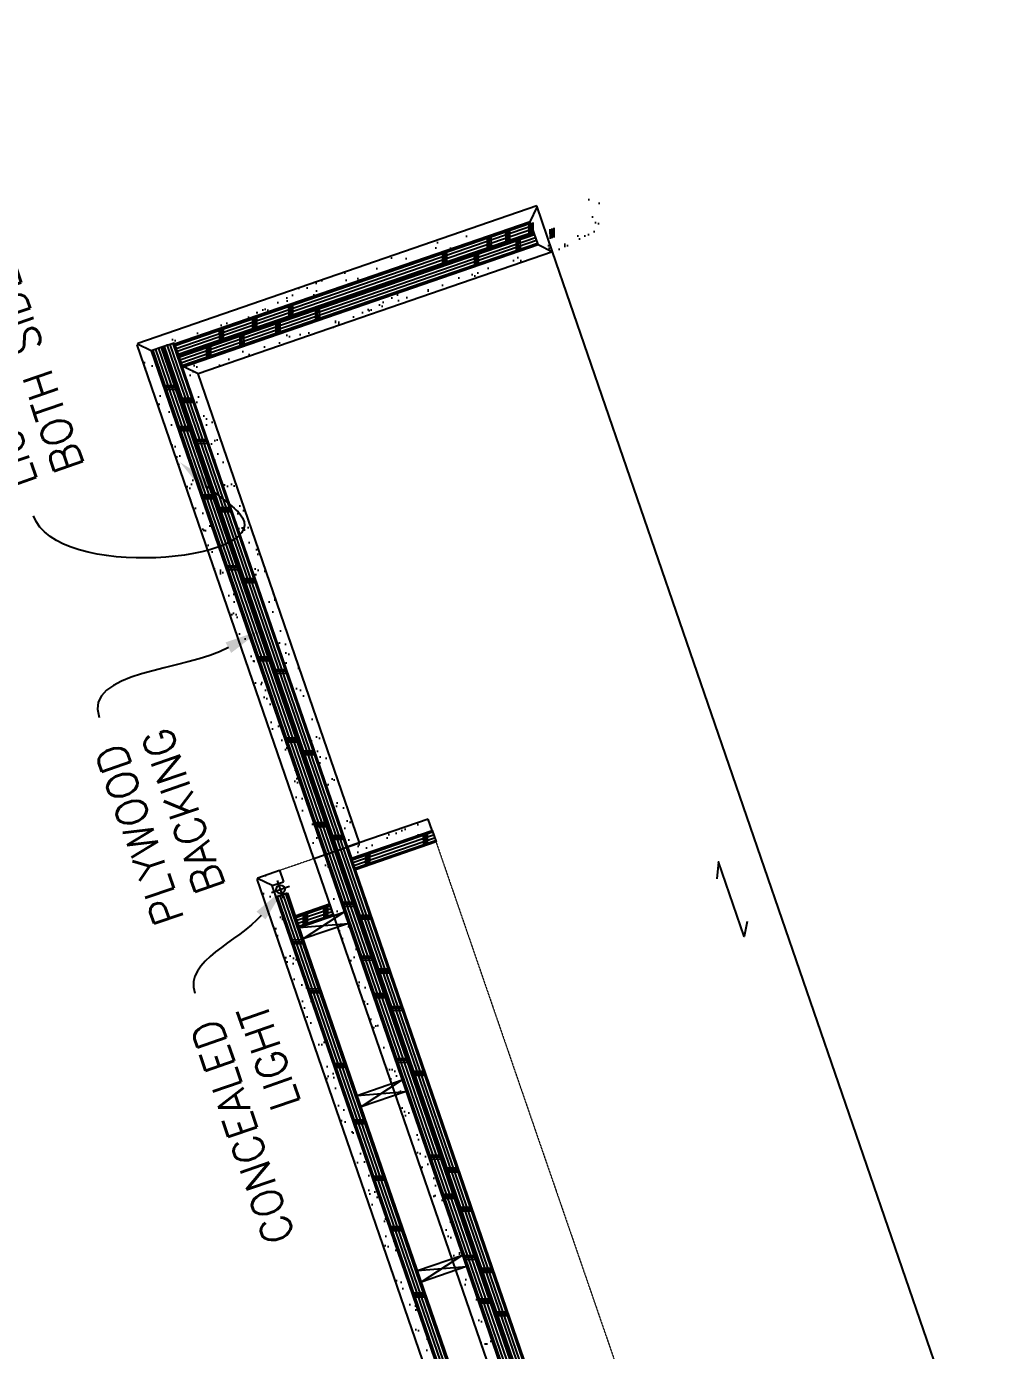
# Model space of a CAD drawing. Extents: x 760773 to 1075934, y 719259 to 1013331.
# Drawn here: x 821862 to 823461, y 823238 to 825428 of the extents above; entities that cross this region are included whole.
import ezdxf
from ezdxf import colors
from ezdxf.entities.mleader import LeaderData, LeaderLine
from ezdxf.math import Vec2, Vec3

# ---------------------------------------------------------------- set-up
doc = ezdxf.new("R2010")
doc.units = 0
doc.header["$MEASUREMENT"] = 0
doc.linetypes.add('DASHED', pattern=[0.75, 0.5, -0.25])
doc.layers.add('72471 FF-FUR', color=9, linetype='Continuous', lineweight=30)
for name, color, linetype in [('A-TEXT', 7, 'Continuous'), ('EXIST2', 11, 'Continuous'), ('MED', 7, 'Continuous'), ('THICK', 1, 'Continuous'), ('THIN', 2, 'Continuous')]:
    doc.layers.add(name, color=color, linetype=linetype)
doc.styles.add('STANDARD1', font='romans')
pattern_1 = [(236.5, (814360.593, 818213.2), (13.73748, -36.02678), [0, -30.4, 0, -34, 0, -32.5]), (206.5, (814360.593, 818213.2), (-15.09112, -64.8915), [0, -16.4, 0, -27.4, 0, -10.5]), (166.5, (814383.853, 818221.208), (-58.85273, -20.38432), [0, -10, 0, -36, 0, -47]), (156.5, (814383.853, 818221.21), (-51.1321, -36.17115), [0, -5, 0, -23.6, 0, -27])]

msp = doc.modelspace()

# ---------------------------------------------------------------- hatches: boundary and pattern name
at = {"layer": 'EXIST2'}
h = msp.add_hatch(dxfattribs=at)
h.set_pattern_fill('AR-SAND', color=256, scale=20)
h.set_pattern_definition(pattern_1)
h.paths.add_polyline_path([(822799.37662, 822709.30777), (822817.34147, 822715.49356), (822355.0347, 824058.12994), (822337.06984, 824051.94415)])
at = {"layer": 'THIN'}
h = msp.add_hatch(dxfattribs=at)
h.set_pattern_fill('AR-SAND', color=256, scale=20)
h.set_pattern_definition([(236.5, (814549.697, 818278.313), (13.73748, -36.02678), [0, -30.4, 0, -34, 0, -32.5]), (206.5, (814549.697, 818278.313), (-15.09112, -64.8915), [0, -16.4, 0, -27.4, 0, -10.5]), (166.5, (814572.957, 818286.322), (-58.85273, -20.38432), [0, -10, 0, -36, 0, -47]), (156.5, (814572.957, 818286.32), (-51.1321, -36.17115), [0, -5, 0, -23.6, 0, -27])])
h.paths.add_polyline_path([(822392.85544, 824071.15267), (822412.71133, 824077.9896), (822145.74544, 824853.31483), (822826.51882, 825087.7239), (822802.36817, 825099.50296), (822119.70376, 824864.44275)])
h.paths.add_polyline_path([(822802.36817, 825099.50296), (822826.51882, 825087.7239), (822801.1245, 825161.47435), (822789.34544, 825137.3237), (822795.85681, 825118.41333)])
h = msp.add_hatch(dxfattribs=at)
h.set_pattern_fill('AR-SAND', color=256, scale=20)
h.set_pattern_definition(pattern_1)
h.paths.add_polyline_path([(822337.06984, 824051.94415), (822355.0347, 824058.12994), (822068.20915, 824891.13181), (822044.0585, 824902.91086)])
h.paths.add_polyline_path([(822068.20915, 824891.13181), (822087.11952, 824897.64317), (822106.02989, 824904.15453), (822106.68103, 824902.26349), (822600.24173, 825072.21007), (822612.02079, 825096.36072), (822611.36965, 825098.25176), (822044.0585, 824902.91086)])
h = msp.add_hatch(dxfattribs=at)
h.set_pattern_fill('AR-SAND', color=256, scale=20)
h.set_pattern_definition(pattern_1)
h.paths.add_polyline_path([(822526.17356, 824117.05778), (822392.85544, 824071.15267), (822399.3668, 824052.24229), (822532.68492, 824098.1474)])
h = msp.add_hatch(dxfattribs=at)
h.set_pattern_fill('AR-SAND', color=256, scale=20)
h.set_pattern_definition([(236.5, (815482.752, 818599.59), (13.73748, -36.02678), [0, -30.4, 0, -34, 0, -32.5]), (206.5, (815482.75, 818599.59), (-15.09112, -64.8915), [0, -16.4, 0, -27.4, 0, -10.5]), (166.5, (815506.012, 818607.6), (-58.85273, -20.38432), [0, -10, 0, -36, 0, -47]), (156.5, (815506.01, 818607.6), (-51.1321, -36.17115), [0, -5, 0, -23.6, 0, -27])])
h.paths.add_polyline_path([(822723.73514, 822683.26232), (822261.42836, 824025.89869), (822242.51798, 824019.38733), (822704.82476, 822676.75095)])

# ---------------------------------------------------------------- linework, layer by layer
at = {"layer": '72471 FF-FUR', "linetype": 'Continuous', "lineweight": 0, "ltscale": 0.001}
msp.add_line((822526.17356, 824117.05778), (822526.17356, 824117.05778), dxfattribs=at)
at = {"layer": 'MED'}
for p, q in [((822731.96696, 825055.16709), (822145.74544, 824853.31483)), ((823461.23962, 822937.20548), (822731.96696, 825055.16709)), ((822412.71133, 824077.9896), (822145.74544, 824853.31483)), ((822337.06984, 824051.94415), (822412.71133, 824077.9896)), ((822337.06984, 824051.94415), (822799.37662, 822709.30777))]:
    msp.add_line(p, q, dxfattribs=at)
at = {"layer": 'MED', "flags": 128}
for points in [[(822694.79358, 825104.76689), (822106.68103, 824902.26349), (822113.19239, 824883.35312), (822701.30495, 825085.85651), (822694.79358, 825104.76689)], [(822701.30495, 825085.85651), (822113.19239, 824883.35312), (822119.70376, 824864.44275), (822707.81631, 825066.94614), (822701.30495, 825085.85651)], [(822856.1115, 822664.32829), (822087.11952, 824897.64317), (822068.20915, 824891.13181), (822837.20113, 822657.81693), (822856.1115, 822664.32829)], [(822875.02188, 822670.83966), (822106.02989, 824904.15453), (822087.11952, 824897.64317), (822856.1115, 822664.32829), (822875.02188, 822670.83966)], [(822363.11529, 823976.30266), (822306.38418, 823956.76857), (822312.89554, 823937.8582), (822369.62666, 823957.39229), (822363.11529, 823976.30266)]]:
    msp.add_lwpolyline(points, dxfattribs=at)
at = {"layer": 'THICK'}
for p, q in [((822705.92151, 825130.80857), (822045.94954, 824903.562)), ((822731.96696, 825055.16709), (822705.92151, 825130.80857)), ((822045.94954, 824903.562), (822044.70964, 824901.01983)), ((822337.06984, 824051.94415), (822044.70964, 824901.01983)), ((822244.40902, 824020.03847), (822243.16912, 824017.49629)), ((822704.17363, 822678.64199), (822243.16912, 824017.49629)), ((822244.40902, 824020.03847), (822280.33873, 824032.41006)), ((822267.93972, 824006.98832), (822286.85009, 824013.49968)), ((822717.22377, 822702.17269), (822267.93972, 824006.98832)), ((822293.36145, 823994.58931), (822274.45108, 823988.07795)), ((822729.62278, 822727.59442), (822293.36145, 823994.58931))]:
    msp.add_line(p, q, dxfattribs=at)
msp.add_lwpolyline([(822526.17356, 824117.05778), (822392.85544, 824071.15267), (822399.3668, 824052.24229), (822532.68492, 824098.1474)], close=True, dxfattribs=at)
for points in [[(822399.3668, 824052.24229), (822532.68492, 824098.1474), (822539.19628, 824079.23703), (822405.87816, 824033.33192), (822399.3668, 824052.24229)], [(822280.33873, 824032.41006), (822286.85009, 824013.49968)], [(822293.36145, 823994.58931), (822306.38418, 823956.76857), (822363.11529, 823976.30266)]]:
    msp.add_lwpolyline(points, dxfattribs=at)
at = {"layer": 'THICK', "flags": 128}
for points in [[(822312.89554, 823937.8582), (822387.59151, 823963.57808), (822394.10287, 823944.66771), (822319.40691, 823918.94783)], [(822408.57584, 823659.98245), (822483.2718, 823685.70234), (822489.78317, 823666.79197), (822415.0872, 823641.07208)], [(822508.23644, 823370.54705), (822582.9324, 823396.26694), (822589.44377, 823377.35657), (822514.7478, 823351.63668)]]:
    msp.add_lwpolyline(points, close=True, dxfattribs=at)
at = {"layer": 'THIN'}
for p, q in [((822694.79358, 825104.76689), (822706.57264, 825128.91753)), ((822107.49495, 824899.8997), (822695.60751, 825102.40309)), ((822109.12279, 824895.17211), (822697.23535, 825097.6755)), ((822110.75063, 824890.44451), (822698.86319, 825092.9479)), ((822112.37847, 824885.71692), (822700.49103, 825088.22031)), ((822654.20281, 825088.14631), (822654.37272, 825072.34051)), ((822657.33475, 825089.22472), (822657.50466, 825073.41892)), ((822660.67103, 825090.3735), (822660.84094, 825074.56769)), ((822692.60586, 825101.36954), (822692.77577, 825085.56374)), ((822695.7378, 825102.44795), (822695.90771, 825086.64215)), ((822699.07408, 825103.59673), (822699.24399, 825087.79092)), ((822727.59301, 825092.26417), (822727.76292, 825076.45836)), ((822730.72495, 825093.34258), (822730.89486, 825077.53678)), ((822734.06123, 825094.49136), (822734.23114, 825078.68555)), ((822114.00631, 824880.98933), (822702.11887, 825083.49272)), ((822115.63415, 824876.26173), (822703.74671, 825078.76513)), ((822117.262, 824871.53414), (822705.37455, 825074.03753)), ((822118.88984, 824866.80655), (822707.00239, 825069.30994)), ((822623.58962, 825077.60534), (822623.75953, 825061.79954)), ((822626.72155, 825078.68375), (822626.89146, 825062.87795)), ((822630.05784, 825079.83253), (822630.22775, 825064.02672)), ((822671.4442, 825072.93058), (822671.61411, 825057.12478)), ((822674.57614, 825074.009), (822674.74605, 825058.20319)), ((822677.91242, 825075.15777), (822678.08233, 825059.35196)), ((822707.81631, 825066.94614), (822731.96696, 825055.16709)), ((822549.8943, 825052.23001), (822550.06421, 825036.42421)), ((822553.02624, 825053.30842), (822553.19615, 825037.50262)), ((822556.36252, 825054.4572), (822556.53243, 825038.65139)), ((822602.42796, 825049.16638), (822602.59787, 825033.36058)), ((822605.55989, 825050.2448), (822605.7298, 825034.43899)), ((822608.89618, 825051.39357), (822609.06608, 825035.58777)), ((822295.28364, 824964.56053), (822295.45355, 824948.75472)), ((822298.41558, 824965.63894), (822298.58549, 824949.83314)), ((822301.75186, 824966.78772), (822301.92177, 824950.98191)), ((822339.62893, 824958.67742), (822339.79884, 824942.87162)), ((822342.76086, 824959.75583), (822342.93077, 824943.95003)), ((822346.09715, 824960.90461), (822346.26706, 824945.0988)), ((822235.62553, 824944.0186), (822235.79544, 824928.21279)), ((822238.75747, 824945.09701), (822238.92738, 824929.2912)), ((822242.09375, 824946.24578), (822242.26366, 824930.43998)), ((822274.12198, 824936.12157), (822274.29189, 824920.31577)), ((822277.25392, 824937.19998), (822277.42383, 824921.39418)), ((822280.5902, 824938.34876), (822280.76011, 824922.54295)), ((822180.64638, 824925.08775), (822180.81629, 824909.28195)), ((822183.77832, 824926.16617), (822183.94823, 824910.36036)), ((822187.1146, 824927.31494), (822187.28451, 824911.50914)), ((822214.46387, 824915.57964), (822214.63378, 824899.77383)), ((822217.59581, 824916.65805), (822217.76572, 824900.85224)), ((822220.93209, 824917.80682), (822221.102, 824902.00102)), ((822068.20915, 824891.13181), (822045.32959, 824902.29091)), ((822070.57295, 824891.94573), (822839.56493, 822658.63085)), ((822075.30054, 824893.57357), (822844.29252, 822660.25869)), ((822080.02813, 824895.20141), (822849.02011, 822661.88653)), ((822084.75573, 824896.82925), (822853.74771, 822663.51437)), ((822089.48332, 824898.45709), (822858.4753, 822665.14221)), ((822094.21091, 824900.08493), (822863.20289, 822666.77005)), ((822098.93851, 824901.71277), (822867.93049, 822668.39789)), ((822103.6661, 824903.34061), (822872.65808, 822670.02574)), ((822159.48472, 824896.6488), (822159.65463, 824880.84299)), ((822162.61665, 824897.72721), (822162.78656, 824881.9214)), ((822165.95294, 824898.87598), (822166.12285, 824883.07018)), ((822145.74544, 824853.31483), (822122.86588, 824864.47394)), ((822106.50673, 824833.65974), (822090.70093, 824833.48983)), ((822107.58515, 824830.5278), (822091.77934, 824830.35789)), ((822108.73392, 824827.19152), (822092.92811, 824827.02161)), ((822134.94569, 824812.49808), (822119.13989, 824812.32817)), ((822136.0241, 824809.36614), (822120.2183, 824809.19623)), ((822137.17288, 824806.02986), (822121.36707, 824805.85995)), ((822129.96871, 824765.52121), (822114.16291, 824765.3513)), ((822131.04712, 824762.38927), (822115.24132, 824762.21936)), ((822132.1959, 824759.05299), (822116.39009, 824758.88308)), ((822158.40767, 824744.35954), (822142.60186, 824744.18963)), ((822159.48608, 824741.22761), (822143.68028, 824741.0577)), ((822160.63486, 824737.89132), (822144.82905, 824737.72142)), ((822168.73513, 824652.93535), (822152.92932, 824652.76545)), ((822169.81354, 824649.80342), (822154.00774, 824649.63351)), ((822170.96232, 824646.46714), (822155.15651, 824646.29723)), ((822197.17409, 824631.77369), (822181.36828, 824631.60378)), ((822198.2525, 824628.64176), (822182.44669, 824628.47185)), ((822199.40127, 824625.30547), (822183.59547, 824625.13556)), ((822209.16282, 824535.52482), (822193.35701, 824535.35491)), ((822210.24123, 824532.39288), (822194.43542, 824532.22297)), ((822211.39, 824529.0566), (822195.5842, 824528.88669)), ((822237.60178, 824514.36316), (822221.79597, 824514.19325)), ((822238.68019, 824511.23122), (822222.87438, 824511.06131)), ((822239.82896, 824507.89494), (822224.02316, 824507.72503)), ((822260.94355, 824385.14266), (822245.13774, 824384.97275)), ((822262.02196, 824382.01073), (822246.21615, 824381.84082)), ((822263.17073, 824378.67444), (822247.36493, 824378.50453)), ((822289.38251, 824363.981), (822273.5767, 824363.81109)), ((822290.46092, 824360.84906), (822274.65511, 824360.67915)), ((822291.60969, 824357.51278), (822275.80389, 824357.34287)), ((822307.1863, 824250.84396), (822291.38049, 824250.67405)), ((822308.26471, 824247.71203), (822292.4589, 824247.54212)), ((822309.41348, 824244.37574), (822293.60768, 824244.20583)), ((822335.62526, 824229.6823), (822319.81945, 824229.51239)), ((822336.70367, 824226.55037), (822320.89786, 824226.38046)), ((822337.85244, 824223.21408), (822322.04664, 824223.04417)), ((822355.36731, 824110.91615), (822339.5615, 824110.74624)), ((822356.44572, 824107.78421), (822340.63991, 824107.6143)), ((822357.59449, 824104.44793), (822341.78869, 824104.27802)), ((822383.80627, 824089.75449), (822368.00046, 824089.58458)), ((822384.88468, 824086.62255), (822369.07887, 824086.45264)), ((822386.03345, 824083.28627), (822370.22765, 824083.11636)), ((822400.18072, 824049.8785), (822533.49884, 824095.78361)), ((822401.80856, 824045.15091), (822535.12668, 824091.05602)), ((822403.4364, 824040.42331), (822536.75452, 824086.32842)), ((822405.06424, 824035.69572), (822538.38236, 824081.60083)), ((822518.00227, 824090.44771), (822518.17218, 824074.6419)), ((822521.13421, 824091.52612), (822521.30411, 824075.72032)), ((822524.47049, 824092.6749), (822524.6404, 824076.86909)), ((822422.57913, 824057.59089), (822422.74904, 824041.78508)), ((822425.71107, 824058.6693), (822425.88098, 824042.8635)), ((822429.04735, 824059.81808), (822429.21726, 824044.01227)), ((822267.93972, 824006.98832), (822243.78907, 824018.76738)), ((822287.03955, 823986.10228), (822276.85661, 824015.67566)), ((822267.16139, 823995.7975), (822296.73477, 824005.98044)), ((822717.8038, 822723.52482), (822281.54247, 823990.51971)), ((822722.53139, 822725.15266), (822286.27006, 823992.14755)), ((822727.25898, 822726.7805), (822290.99766, 823993.77539)), ((822713.07621, 822721.89698), (822276.81488, 823988.89187)), ((822307.1981, 823954.40477), (822363.92922, 823973.93886)), ((822308.82594, 823949.67718), (822365.55706, 823969.21127)), ((822353.24139, 823970.25875), (822353.4113, 823954.45294)), ((822356.37333, 823971.33716), (822356.54324, 823955.53136)), ((822359.70961, 823972.48594), (822359.87952, 823956.68013)), ((822400.70159, 823979.25584), (822384.89578, 823979.08593)), ((822401.78, 823976.12391), (822385.97419, 823975.954)), ((822402.92877, 823972.78762), (822387.12297, 823972.61772)), ((822310.45378, 823944.94959), (822367.1849, 823964.48368)), ((822312.08162, 823940.22199), (822368.81274, 823959.75608)), ((822319.31904, 823958.57835), (822319.48895, 823942.77254)), ((822387.59151, 823963.57808), (822319.40691, 823918.94783)), ((822322.45098, 823959.65676), (822322.62089, 823943.85095)), ((822325.78726, 823960.80553), (822325.95717, 823944.99973)), ((822429.14054, 823958.09418), (822413.33474, 823957.92427)), ((822430.21896, 823954.96225), (822414.41315, 823954.79234)), ((822431.36773, 823951.62596), (822415.56193, 823951.45605)), ((822312.89554, 823937.8582), (822394.10287, 823944.66771)), ((822301.37382, 823917.56752), (822317.17963, 823917.73743)), ((822302.5226, 823914.23123), (822318.3284, 823914.40114)), ((822303.60101, 823911.0993), (822319.40682, 823911.26921)), ((822431.43255, 823890.00666), (822415.62674, 823889.83675)), ((822432.51096, 823886.87472), (822416.70515, 823886.70481)), ((822433.65973, 823883.53844), (822417.85393, 823883.36853)), ((822459.8715, 823868.84499), (822444.0657, 823868.67509)), ((822460.94992, 823865.71306), (822445.14411, 823865.54315)), ((822462.09869, 823862.37678), (822446.29289, 823862.20687)), ((822329.25674, 823836.58964), (822345.06255, 823836.75955)), ((822330.40552, 823833.25336), (822346.21132, 823833.42327)), ((822331.48393, 823830.12142), (822347.28973, 823830.29133)), ((822452.74938, 823828.09807), (822436.94358, 823827.92816)), ((822453.82779, 823824.96614), (822438.02199, 823824.79623)), ((822454.97657, 823821.62985), (822439.17076, 823821.45994)), ((822481.18834, 823806.93641), (822465.38253, 823806.7665)), ((822482.26675, 823803.80447), (822466.46095, 823803.63456)), ((822483.41553, 823800.46819), (822467.60972, 823800.29828)), ((822371.81496, 823712.99159), (822387.62077, 823713.1615)), ((822372.96374, 823709.65531), (822388.76954, 823709.82522)), ((822374.04215, 823706.52338), (822389.84795, 823706.69328)), ((822489.64812, 823720.93636), (822473.84231, 823720.76645)), ((822490.72653, 823717.80442), (822474.92073, 823717.63451)), ((822491.87531, 823714.46814), (822476.0695, 823714.29823)), ((822483.2718, 823685.70234), (822415.0872, 823641.07208)), ((822518.08708, 823699.77469), (822502.28127, 823699.60478)), ((822519.16549, 823696.64276), (822503.35968, 823696.47285)), ((822520.31426, 823693.30647), (822504.50846, 823693.13657)), ((822408.57584, 823659.98245), (822489.78317, 823666.79197)), ((822403.8908, 823619.83661), (822419.6966, 823620.00652)), ((822405.03957, 823616.50032), (822420.84538, 823616.67023)), ((822406.11798, 823613.36839), (822421.92379, 823613.5383)), ((822544.67098, 823561.13835), (822528.86518, 823560.96845)), ((822545.7494, 823558.00642), (822529.94359, 823557.83651)), ((822546.89817, 823554.67014), (822531.09236, 823554.50023)), ((822573.10994, 823539.97669), (822557.30414, 823539.80678)), ((822574.18835, 823536.84476), (822558.38255, 823536.67485)), ((822575.33713, 823533.50847), (822559.53132, 823533.33856)), ((822435.96673, 823526.68135), (822451.77253, 823526.85125)), ((822437.1155, 823523.34506), (822452.92131, 823523.51497)), ((822438.19391, 823520.21313), (822453.99972, 823520.38304)), ((822566.96163, 823496.40162), (822551.15582, 823496.23171)), ((822568.04004, 823493.26968), (822552.23424, 823493.09977)), ((822569.18882, 823489.9334), (822553.38301, 823489.76349)), ((822595.40059, 823475.23996), (822579.59478, 823475.07005)), ((822596.479, 823472.10802), (822580.67319, 823471.93811)), ((822597.62777, 823468.77174), (822581.82197, 823468.60183)), ((822464.68828, 823443.26789), (822480.49409, 823443.4378)), ((822465.83706, 823439.9316), (822481.64286, 823440.10151)), ((822466.91547, 823436.79967), (822482.72128, 823436.96958)), ((822508.23644, 823370.54705), (822589.44377, 823377.35657)), ((822582.9324, 823396.26694), (822514.7478, 823351.63668)), ((822601.80444, 823395.21075), (822585.99864, 823395.04084)), ((822602.88285, 823392.07881), (822587.07705, 823391.9089)), ((822604.03163, 823388.74253), (822588.22582, 823388.57262)), ((822630.2434, 823374.04908), (822614.43759, 823373.87918)), ((822631.32181, 823370.91715), (822615.51601, 823370.74724)), ((822632.47059, 823367.58087), (822616.66478, 823367.41096)), ((822502.42454, 823333.67385), (822518.23034, 823333.84375)), ((822503.57331, 823330.33756), (822519.37912, 823330.50747)), ((822504.65172, 823327.20563), (822520.45753, 823327.37553)), ((822626.52872, 823323.40622), (822610.72292, 823323.23631)), ((822627.60714, 823320.27428), (822611.80133, 823320.10437)), ((822628.75591, 823316.938), (822612.9501, 823316.76809)), ((822654.96768, 823302.24456), (822639.16188, 823302.07465)), ((822656.04609, 823299.11262), (822640.24029, 823298.94271)), ((822657.19487, 823295.77634), (822641.38906, 823295.60643))]:
    msp.add_line(p, q, dxfattribs=at)
at = {"layer": 'THIN', "linetype": 'DASHED', "lineweight": 0}
for p, q in [((822526.17356, 824117.05778), (822988.48034, 822774.4214)), ((822280.33873, 824032.41006), (822392.85544, 824071.15267))]:
    msp.add_line(p, q, dxfattribs=at)
at = {"layer": 'THIN'}
msp.add_lwpolyline([(823053.6214, 823947.91158), (823049.02944, 823922.74117), (823006.47847, 824046.31817), (823003.59752, 824018.54146)], dxfattribs=at)
msp.add_circle((822281.94808, 824000.88897), 7.09465, dxfattribs=at)

# ---------------------------------------------------------------- leaders
at = {"layer": 'A-TEXT'}
ml = msp.add_multileader_mtext('Standard', dxfattribs=at)
ml.set_content('LIGHT STONE \\PBOTH SIDES', color=256, style='STANDARD1')
ml.set_leader_properties()
ml.build(insert=Vec2(0, 0))
ml.multileader.update_dxf_attribs({"leader_type": 2, "dogleg_length": 100, "arrow_head_size": 60})
ctx = ml.context
ctx.base_point, ctx.char_height, ctx.arrow_head_size, ctx.landing_gap_size, ctx.plane_origin, ctx.plane_x_axis, ctx.plane_y_axis = Vec3(821873.4622, 824618.69149), 50, 60, 50, Vec3(820564.25095, 825059.03196), Vec3(-0.3255681545, 0.9455185756), Vec3(-0.9455185756, -0.3255681545)
notes = []
notes.append((ctx, [(1, (1, 1, 0), (821906.01901, 824524.13963), (-0.3255681545, 0.9455185756), 100, [(1, [(822115.48755, 824707.31259), (822218.88685, 824615.42802)], 0, [])])]))
ctx.mtext.insert, ctx.mtext.text_direction, ctx.mtext.rotation, ctx.mtext.width, ctx.mtext.line_spacing_factor, ctx.mtext.flow_direction = Vec3(821833.54583, 824657.82821), Vec3(-0.3255681545, 0.9455185756), 1.9024088847, 763.4386165, 0.975, 5
ml = msp.add_multileader_mtext('Standard', dxfattribs=at)
ml.set_content('PLYWOOD BACKING', color=256, style='STANDARD1')
ml.set_leader_properties()
ml.build(insert=Vec2(0, 0))
ml.multileader.update_dxf_attribs({"leader_type": 2, "dogleg_length": 100, "arrow_head_size": 60})
ctx = ml.context
ctx.base_point, ctx.char_height, ctx.arrow_head_size, ctx.landing_gap_size, ctx.plane_origin, ctx.plane_x_axis, ctx.plane_y_axis = Vec3(822121.38782, 823880.04339), 50, 60, 50, Vec3(820573.23392, 824745.29926), Vec3(-0.3255681545, 0.9455185756), Vec3(-0.9455185756, -0.3255681545)
ctx.text_align_type = 2
notes.append((ctx, [(0, (1, 1, 0), (821949.30179, 824379.81749), (0.3255681545, -0.9455185756), 100, [(0, [(822248.49412, 824428.9773)], 0, [])])]))
ctx.mtext.insert, ctx.mtext.text_direction, ctx.mtext.rotation, ctx.mtext.width, ctx.mtext.alignment, ctx.mtext.line_spacing_factor, ctx.mtext.flow_direction = Vec3(821974.49905, 824229.8505), Vec3(-0.3255681545, 0.9455185756), 1.9024088847, 265.945906, 3, 0.975, 5
ml = msp.add_multileader_mtext('Standard', dxfattribs=at)
ml.set_content('CONCEALED LIGHT', color=256, style='STANDARD1')
ml.set_leader_properties()
ml.build(insert=Vec2(0, 0))
ml.multileader.update_dxf_attribs({"leader_type": 2, "dogleg_length": 100, "arrow_head_size": 60})
ctx = ml.context
ctx.base_point, ctx.char_height, ctx.arrow_head_size, ctx.landing_gap_size, ctx.plane_origin, ctx.plane_x_axis, ctx.plane_y_axis = Vec3(822307.59374, 823343.1634), 50, 60, 50, Vec3(820557.51539, 824485.97055), Vec3(-0.3255681545, 0.9455185756), Vec3(-0.9455185756, -0.3255681545)
ctx.text_align_type = 2
notes.append((ctx, [(0, (1, 1, 0), (822107.60187, 823923.98195), (0.3255681545, -0.9455185756), 100, [(0, [(822288.65621, 824003.19876)], 0, [])])]))
ctx.mtext.insert, ctx.mtext.text_direction, ctx.mtext.rotation, ctx.mtext.width, ctx.mtext.alignment, ctx.mtext.line_spacing_factor, ctx.mtext.flow_direction = Vec3(822132.79913, 823774.01496), Vec3(-0.3255681545, 0.9455185756), 1.9024088847, 565.0103095, 3, 0.975, 5
for ctx, leaders in notes:
    for number, flags, end, landing, length, lines in leaders:
        leader = LeaderData()
        leader.index, (leader.has_last_leader_line, leader.has_dogleg_vector, leader.attachment_direction) = number, flags
        leader.last_leader_point, leader.dogleg_vector, leader.dogleg_length = Vec3(end), Vec3(landing), length
        for number, points, colour, breaks in lines:
            line = LeaderLine()
            line.index, line.vertices, line.color, line.breaks = number, Vec3.list(points), colors.encode_raw_color(colour), breaks
            leader.lines.append(line)
        ctx.leaders.append(leader)

doc.saveas('drawing.dxf')
